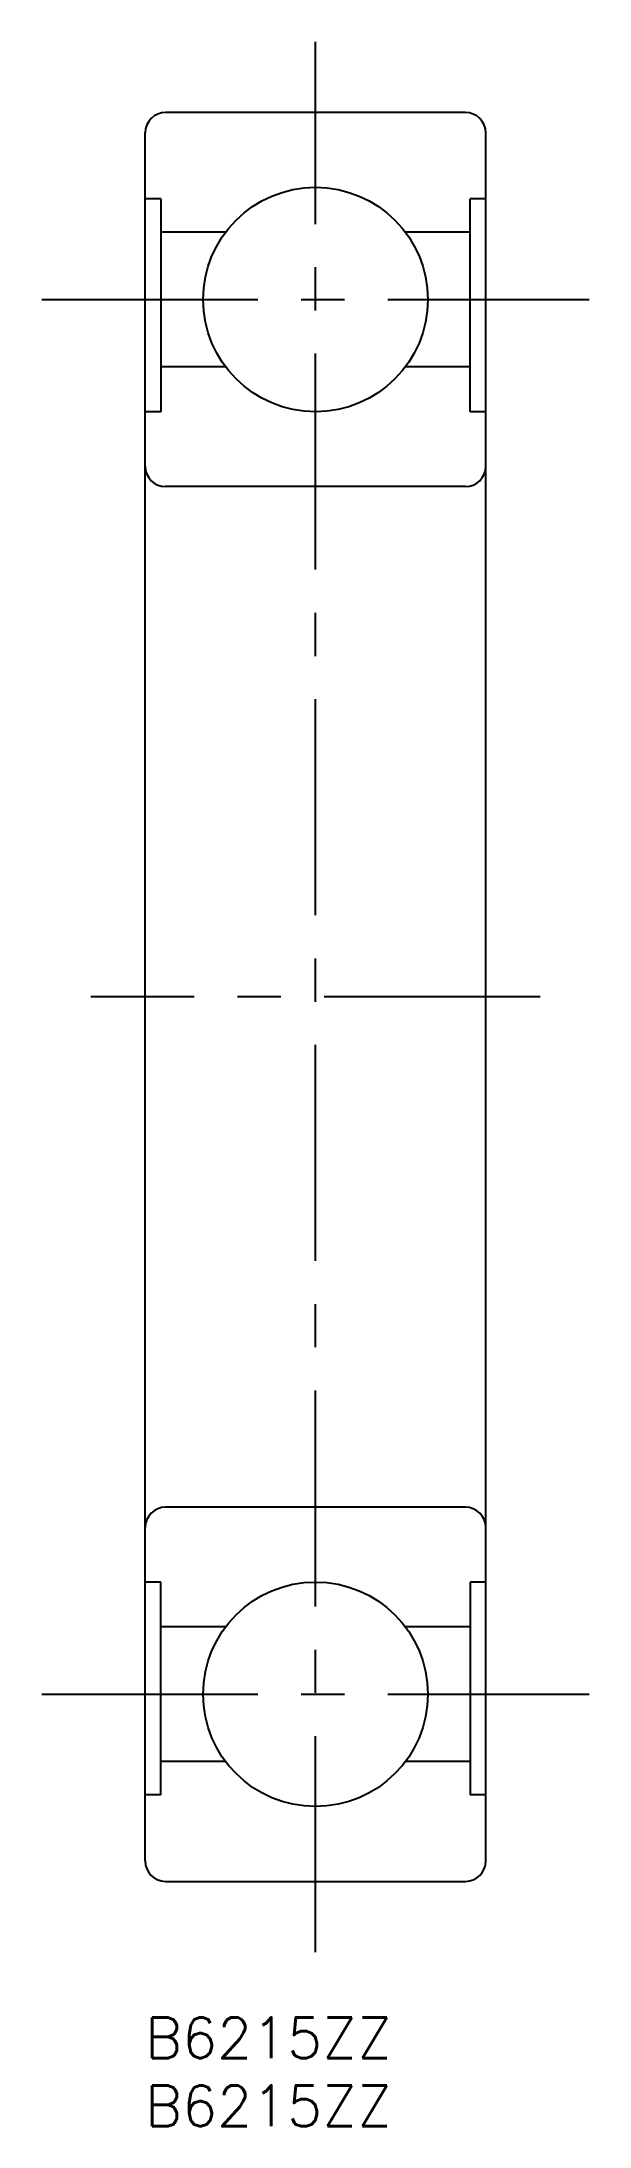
# Model space of a CAD drawing. Extents: x -8 to 33, y -8 to 145.
import ezdxf

# ---------------------------------------------------------------- set-up
doc = ezdxf.new("R2010")
doc.units = 0
doc.header["$LTSCALE"] = 0.5
doc.linetypes.add('CENTER', pattern=[50.8, 31.75, -6.35, 6.35, -6.35])
for name, color, linetype in [('MSM_CENTER', 1, 'CENTER'), ('MSM_CONTINUOUS', 7, 'CONTINUOUS'), ('MSM_PART_NUMBER', 7, 'CONTINUOUS')]:
    doc.layers.add(name, color=color, linetype=linetype)
doc.styles.get("Standard").update_dxf_attribs({"font": 'txt.shx', "height": 3, "bigfont": 'bigfont.shx'})

msp = doc.modelspace()

# ---------------------------------------------------------------- linework, layer by layer
at = {"layer": 'MSM_CENTER'}
for p, q in [((12.5, 4.8), (12.5, 145.2)), ((-7.6, 126.25), (32.6, 126.25)), ((29, 75), (-4, 75)), ((-7.6, 23.75), (32.6, 23.75))]:
    msp.add_line(p, q, dxfattribs=at)
at = {"layer": 'MSM_CONTINUOUS'}
for p, q in [((23.5, 140), (1.5, 140)), ((0, 11.5), (0, 138.5)), ((25, 11.5), (25, 138.5)), ((1.15, 133.64), (0, 133.64)), ((1.15, 133.64), (1.15, 118)), ((25, 133.64), (23.85, 133.64)), ((23.85, 118), (23.85, 133.64)), ((5.9, 131.2), (1.15, 131.2)), ((23.85, 131.2), (19.1, 131.2)), ((5.9, 121.3), (1.15, 121.3)), ((23.85, 121.3), (19.1, 121.3)), ((1.15, 118), (0, 118)), ((25, 118), (23.85, 118)), ((23.5, 112.5), (1.5, 112.5)), ((23.5, 37.5), (1.5, 37.5)), ((1.15, 32), (0, 32)), ((1.15, 16.36), (1.15, 32)), ((25, 32), (23.85, 32)), ((23.85, 32), (23.85, 16.36)), ((5.9, 28.7), (1.15, 28.7)), ((23.85, 28.7), (19.1, 28.7)), ((5.9, 18.8), (1.15, 18.8)), ((23.85, 18.8), (19.1, 18.8)), ((1.15, 16.36), (0, 16.36)), ((25, 16.36), (23.85, 16.36)), ((1.5, 10), (23.5, 10))]:
    msp.add_line(p, q, dxfattribs=at)
for centre in [(12.5, 126.25), (12.5, 23.75)]:
    msp.add_circle(centre, 8.25, dxfattribs=at)
for centre, start, end in [((1.5, 138.5), 90, 180), ((23.5, 138.5), 0, 90), ((1.5, 114), 180, 270), ((23.5, 114), 270, 0), ((1.5, 36), 90, 180), ((23.5, 36), 0, 90), ((1.5, 11.5), 180, 270), ((23.5, 11.5), 270, 360)]:
    msp.add_arc(centre, 1.5, start, end, dxfattribs=at)

# ---------------------------------------------------------------- texts
at = {"layer": 'MSM_PART_NUMBER'}
for p in [(0, -3), (0, -8)]:
    msp.add_text('B6215ZZ', height=3, dxfattribs=at).set_placement(p)

doc.saveas('drawing.dxf')
